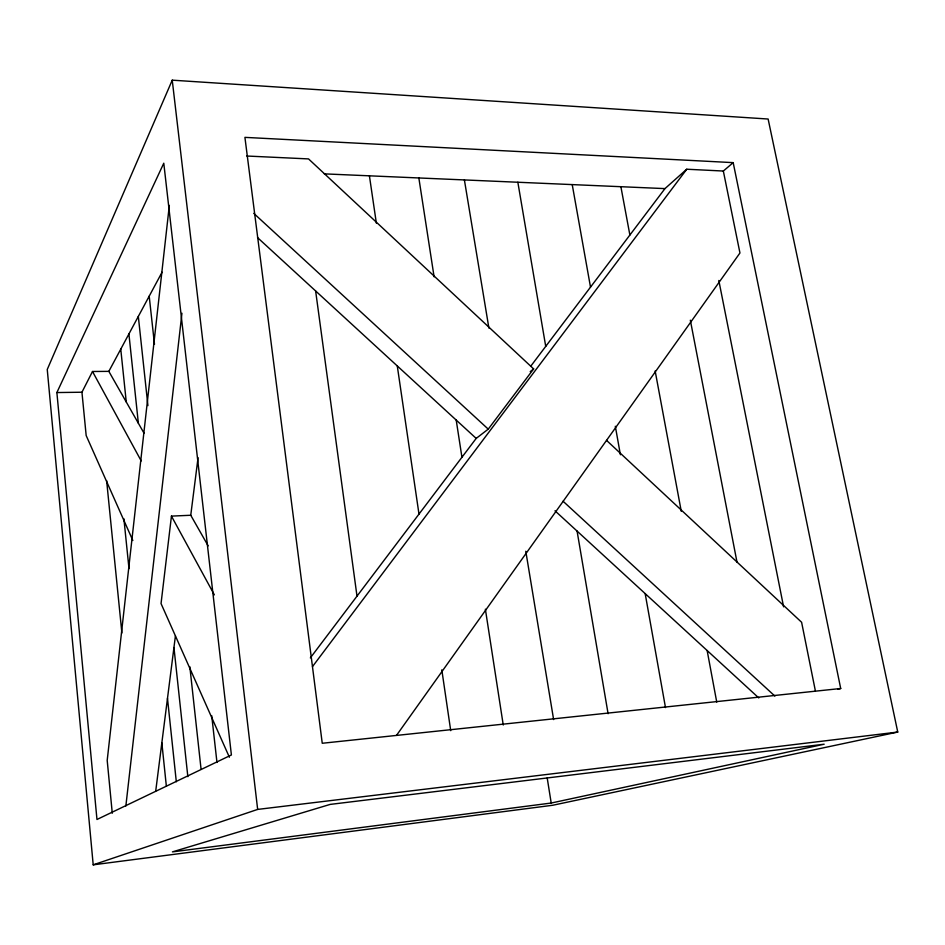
<?xml version="1.0" encoding="UTF-8"?>
<svg xmlns="http://www.w3.org/2000/svg" width="945" height="945" viewBox="0 0 945 945"><rect width="100%" height="100%" fill="white"/><g stroke="black" fill="none" stroke-linecap="round" stroke-linejoin="round"><path stroke-width="1.42" d="M169.332 205.408L107.198 760.406L112.278 813.22M125.862 805.979L181.936 313.244M208.16 545.856L190.748 515.261L171.447 516.112L161.04 603.56L229.387 757.24M155.724 791.012L175.427 635.867M190.748 515.261L198.06 457.675M172.238 80.171L47.25 369.483L93.201 864.829L552.79 805.246L897.75 732.056L768.12 119.023L172.238 80.171L257.654 809.416L93.201 864.829M56.877 392.553L163.78 163.201L231.395 754.972L96.969 819.492L56.877 392.553L81.943 392.222L92.504 371.491L108.84 371.361L144.006 433.153M108.84 371.361L162.044 272.243M396.534 735.34L739.947 252.988L723.338 171.033L733.19 162.635L840.707 688.503L837.991 689.236M310.35 657.885L476.185 438.409L488.246 429.136L533.641 368.904L308.531 158.914L246.751 156.019M312.476 666.615L686.755 169.226L723.338 171.033M530.771 366.176L664.961 188.61L686.755 169.226M530.216 371.645L533.641 368.904M551.207 803.037L824.17 744.211L330.159 804.408L172.427 851.882L551.207 803.037L547.202 777.948M257.654 809.416L897.75 732.056M840.707 688.503L322.245 743.266L244.92 137.368L733.19 162.635M324.336 173.868L664.961 188.61M253.78 213.381L488.246 429.136M563.055 501.228L774.865 696.075M257.536 237.608L476.185 438.409M554.998 510.796L758.764 697.93M606.525 440.358L801.608 622.271L815.346 690.724M171.447 516.112L214.35 594.854M92.504 371.491L141.218 460.936M132.843 540.516L86.172 435.539L81.943 392.222M718.814 280.476L783.594 606.832M690.334 320.19L736.994 562.11M620.889 186.697L629.878 235.022M655.157 370.983L681.262 511.304M707.143 650.526L716.747 702.111M572.221 184.594L590.507 287.126M615.325 426.254L620.404 454.758M645.163 593.602L665.493 707.581M517.848 182.243L545.726 346.402M577.076 531.066L608.096 713.723M464.397 179.928L488.896 328.092M525.786 551.242L553.628 719.582M418.848 177.955L434.098 276.814M456.199 420.053L461.94 457.274M485.376 609.182L503.248 725.016M369.412 175.817L376.358 223.162M397.278 365.939L418.989 514.115M441.811 669.851L450.718 730.662M315.63 290.954L356.997 596.141M211.727 715.696L216.972 762.473M149.204 296.163L154.484 344.323M189.839 666.733L201.084 769.36M138.324 316.445L147.916 405.629M173.951 647.538L187.842 776.66M128.91 333.975L138.36 423.218M167.489 698.402L176.313 781.763M120.759 349.166L126.264 401.979M161.843 742.888L166.367 786.287M123.901 518.781L128.993 568.642M106.62 480.592L121.893 633.008"/></g></svg>
